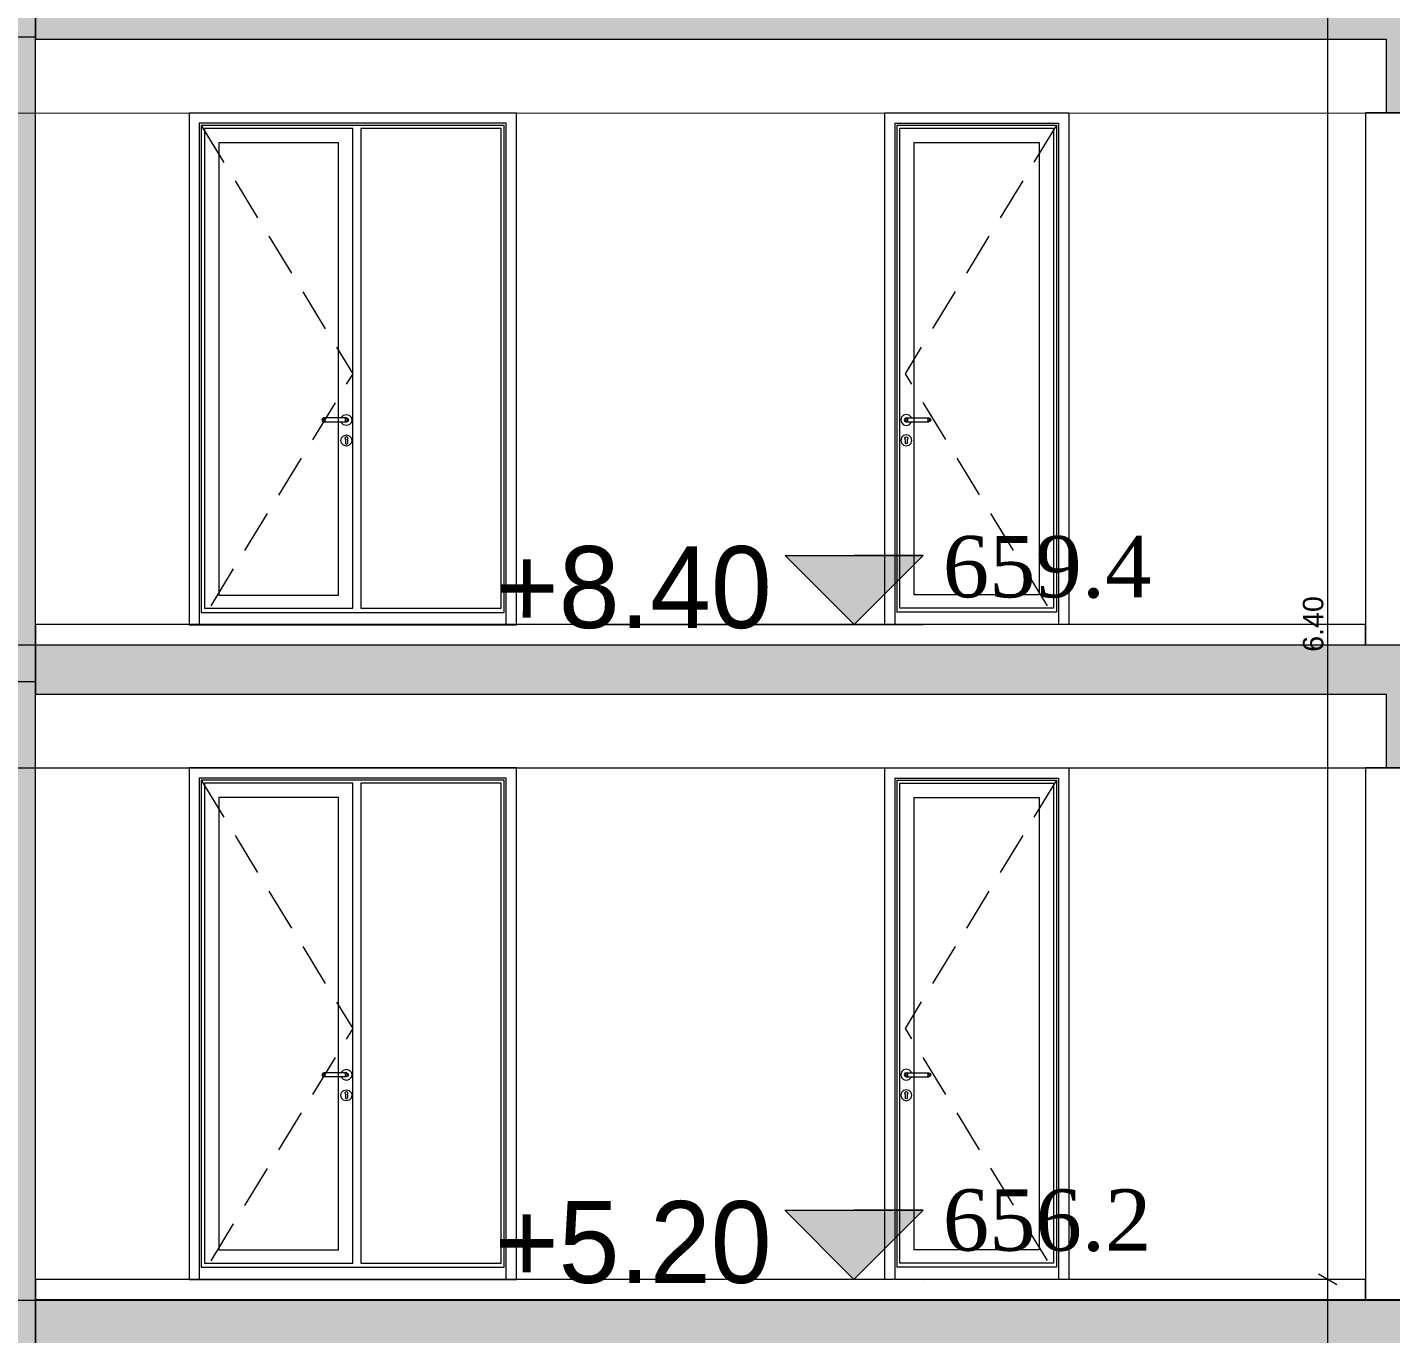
# Model space of a CAD drawing. Header units: millimetres. Extents: x 475206255 to 476720147, y 4620882299 to 4621447368.
# Drawn here: x 475512072 to 475518735, y 4621049429 to 4621055813 of the extents above; entities that cross this region are included whole.
import ezdxf

# ---------------------------------------------------------------- set-up
doc = ezdxf.new("R2010")
doc.units = ezdxf.units.MM
doc.header["$MEASUREMENT"] = 0
doc.linetypes.add('Hidden Line', pattern=[317.5, 211.666667, -105.833333])
for name, color, linetype, lineweight in [('0_Pen_No__1_Pen_No__250', 7, 'Continuous', 0), ('0_Pen_No__250_Pen_No__142', 142, 'Continuous', 0), ('2D Drafting - General_Pen_No__250_Pen_No__7', 7, 'Continuous', 0), ('2D Drafting - General_Pen_No__7_Pen_No__253', 252, 'Continuous', 0), ('Dimensioning - General_Pen_No__142', 142, 'Continuous', 0), ('gegmebi_Pen_No__7_Pen_No__250', 7, 'Continuous', 0), ('New_2D Drafting - General_Pen_No__250_Pen_No__7', 7, 'Continuous', 0), ('New_gegmebi_Pen_No__7_Pen_No__4', 7, 'Continuous', 0), ('New_New_piketebi_Pen_No__7_Pen_No__1', 1, 'Continuous', 0), ('New_Structural - Bearing_Pen_No__253', 252, 'Continuous', 0), ('zoma_Pen_No__142', 142, 'Continuous', 0), ('zoma_Pen_No__1_Pen_No__142', 142, 'Continuous', 0)]:
    doc.layers.add(name, color=color, linetype=linetype, lineweight=lineweight)
doc.layers.add('Dimensioning - General', color=7, linetype='Continuous')
doc.layers.add('zoma', color=7, linetype='Continuous')
doc.layers.add('New_gegmebi_Pen_No__7_Pen_No__252', color=7, linetype='Continuous', lineweight=0, true_color=0x666666)
doc.styles.add('GENERATED_STYLE_2', font='arial.ttf')
doc.styles.add('GENERATED_STYLE_4', font='ACADMTAV.TTF')
doc.styles.add('GENERATED_STYLE_9', font='times.ttf')
doc.dimstyles.new('GENERATED_STYLE__1', dxfattribs={"dimtxt": 100, "dimasz": 68.640772, "dimexe": 0.18, "dimexo": 0.0625, "dimgap": 0, "dimtad": 1, "dimlfac": 0.001, "dimzin": 0, "dimdsep": 46, "dimtxsty": 'GENERATED_STYLE_2', "dimblk": 'ARROWHEAD_2', "dimblk1": 'ARROWHEAD_2', "dimblk2": 'ARROWHEAD_2', "dimcen": 0.09, "dimse1": 1, "dimse2": 1, "dimclrd": 142, "dimclre": 142, "dimclrt": 142, "dimadec": 0, "dimazin": 0, "dimtfac": 1, "dimtdec": 4, "dimtmove": 0, "dimatfit": 3, "dimfxl": 1, "dimtolj": 1, "dimtzin": 0, "dimarcsym": 0})
doc.dimstyles.new('GENERATED_STYLE__3', dxfattribs={"dimtxt": 200, "dimasz": 64.421331, "dimexe": 0.18, "dimexo": 3, "dimgap": 0, "dimtad": 1, "dimtih": 1, "dimtoh": 1, "dimlfac": 0.001, "dimzin": 0, "dimdsep": 46, "dimtxsty": 'GENERATED_STYLE_2', "dimblk": 'ARROWHEAD_2', "dimblk1": 'ARROWHEAD_2', "dimblk2": 'ARROWHEAD_2', "dimcen": 0.09, "dimclrd": 142, "dimclre": 142, "dimclrt": 142, "dimadec": 0, "dimazin": 0, "dimtfac": 1, "dimtdec": 4, "dimtmove": 0, "dimatfit": 3, "dimfxl": 1, "dimtolj": 1, "dimtzin": 0, "dimarcsym": 0})

# ---------------------------------------------------------------- blocks, each defined once
blk = doc.blocks.new('*D24', base_point=(475826095.8, 4621095193.2))
at = {"layer": 'Dimensioning - General_Pen_No__142', "color": 142, "linetype": 'Continuous', "lineweight": 0, "transparency": 16777216}
for p, q in [((475518381.5, 4621049721.3), (475518471.8, 4621049669.2)), ((475518426.7, 4621046494.2), (475518426.7, 4621049695.2)), ((475518381.5, 4621046520.3), (475518471.8, 4621046468.2)), ((475518426.7, 4621046450.1), (475518426.7, 4621046494.2))]:
    blk.add_line(p, q, dxfattribs=at)
at = {"layer": 'Dimensioning - General_Pen_No__142', "color": 142, "lineweight": 0, "transparency": 16777216, "insert": (475518406.7, 4621047961.3), "char_height": 100, "attachment_point": 7, "rotation": 90, "style": 'GENERATED_STYLE_2'}
blk.add_mtext('\\A1;{\\pql;\\fArial|b0|i0|c204|p0;\\W1.000000;3.20}', dxfattribs=at)
blk = doc.blocks.new('ARROWHEAD_2')
at = {"color": 0, "linetype": 'Continuous', "lineweight": 0}
for p, q in [((0, 0), (-1, 0)), ((-0.378, -0.655), (0.378, 0.655))]:
    blk.add_line(p, q, dxfattribs=at)
blk = doc.blocks.new('*D25', base_point=(475826095.8, 4621095193.2))
at = {"layer": 'Dimensioning - General_Pen_No__142', "color": 142, "linetype": 'Continuous', "lineweight": 0, "transparency": 16777216}
for p, q in [((475518381.5, 4621056120.6), (475518471.8, 4621056068.4)), ((475518426.7, 4621049695.2), (475518426.7, 4621056094.5)), ((475518381.5, 4621049721.3), (475518471.8, 4621049669.2))]:
    blk.add_line(p, q, dxfattribs=at)
at = {"layer": 'Dimensioning - General_Pen_No__142', "color": 142, "lineweight": 0, "transparency": 16777216, "insert": (475518406.7, 4621052761.4), "char_height": 100, "attachment_point": 7, "rotation": 90, "style": 'GENERATED_STYLE_2'}
blk.add_mtext('\\A1;{\\pql;\\fArial|b0|i0|c204|p0;\\W1.000000;6.40}', dxfattribs=at)
blk = doc.blocks.new('*D1599', base_point=(475826095.8, 4621095193.2))
at = {"layer": 'zoma_Pen_No__142', "color": 142, "linetype": 'Continuous', "lineweight": 0, "transparency": 16777216}
for p, q in [((475511736.3, 4621038370.2), (475511687.3, 4621038285.5)), ((475511711.8, 4621038264.3), (475511711.8, 4621038391.4)), ((475512136.3, 4621038370.2), (475512087.3, 4621038285.5)), ((475512111.8, 4621038264.3), (475512111.8, 4621038391.4)), ((475511711.8, 4621038327.9), (475512111.8, 4621038327.9))]:
    blk.add_line(p, q, dxfattribs=at)
blk = doc.blocks.new('*D1600', base_point=(475826095.8, 4621095193.2))
at = {"layer": 'zoma_Pen_No__142', "color": 142, "linetype": 'Continuous', "lineweight": 0, "transparency": 16777216}
for p, q in [((475512136.3, 4621038370.2), (475512087.3, 4621038285.5)), ((475512111.8, 4621038264.3), (475512111.8, 4621038391.4)), ((475518636.3, 4621038370.2), (475518587.3, 4621038285.5)), ((475518611.8, 4621038264.3), (475518611.8, 4621038391.4)), ((475512111.8, 4621038327.9), (475518611.8, 4621038327.9))]:
    blk.add_line(p, q, dxfattribs=at)
at = {"layer": 'zoma_Pen_No__142', "color": 142, "lineweight": 0, "transparency": 16777216, "char_height": 200, "attachment_point": 7, "style": 'GENERATED_STYLE_2'}
for s, insert in [('\\A1;{\\pql;\\fArial|b0|i0|c204|p0;\\W1.000000;6.50}', (475515094.9, 4621038367.9)), ('\\A1;{\\pql;\\fArial|b0|i0|c204|p0;\\W1.000000;0.40}', (475518053.5, 4621038367.9))]:
    blk.add_mtext(s, dxfattribs=dict(at, insert=insert))
blk = doc.blocks.new('*D1601', base_point=(475826095.8, 4621095193.2))
at = {"layer": 'zoma_Pen_No__142', "color": 142, "linetype": 'Continuous', "lineweight": 0, "transparency": 16777216}
for p, q in [((475518636.3, 4621038370.2), (475518587.3, 4621038285.5)), ((475518611.8, 4621038264.3), (475518611.8, 4621038391.4)), ((475518987.3, 4621038285.5), (475519036.3, 4621038370.2)), ((475519011.8, 4621038264.3), (475519011.8, 4621038391.4)), ((475518611.8, 4621038327.9), (475519011.8, 4621038327.9)), ((475519011.8, 4621038327.9), (475519053.2, 4621038327.9))]:
    blk.add_line(p, q, dxfattribs=at)

msp = doc.modelspace()

# ---------------------------------------------------------------- hatches: boundary and pattern name
at = {"layer": '0_Pen_No__250_Pen_No__142', "linetype": 'Continuous', "lineweight": 0}
for points in [[(475516112.507, 4621052894.54), (475515774.978, 4621053232.234), (475516450.2, 4621053232.069)], [(475516111.725, 4621049694.54), (475515774.197, 4621050032.234), (475516449.419, 4621050032.069)]]:
    msp.add_hatch(color=142, dxfattribs=at).paths.add_polyline_path(points)
at = {"layer": '2D Drafting - General_Pen_No__250_Pen_No__7', "linetype": 'Continuous', "lineweight": 0}
for points in [[(475518962.212, 4621056033.564), (475518962.212, 4621055994.373), (475512112.213, 4621055994.373), (475512112.213, 4621055754.188), (475518712.213, 4621055754.188), (475518712.213, 4621055394.724), (475519011.963, 4621055394.724), (475519011.903, 4621055813.493), (475519012.377, 4621055813.493), (475520811.949, 4621055813.493), (475520811.949, 4621056033.563)], [(475518962.212, 4621052833.564), (475518962.212, 4621052794.373), (475512112.213, 4621052794.373), (475512112.213, 4621052554.543), (475518712.213, 4621052554.543), (475518712.213, 4621052194.196), (475519011.963, 4621052194.196), (475519011.903, 4621052613.493), (475519012.377, 4621052613.493), (475520811.949, 4621052613.493), (475520811.949, 4621052833.563)], [(475518962.212, 4621049633.564), (475518962.212, 4621049594.373), (475512112.213, 4621049594.373), (475512112.213, 4621049354.543), (475518712.213, 4621049354.543), (475518712.213, 4621048994.727), (475519011.963, 4621048994.727), (475519011.903, 4621049413.493), (475519012.377, 4621049413.493), (475520811.949, 4621049413.493), (475520811.949, 4621049633.563)]]:
    msp.add_hatch(color=7, dxfattribs=at).paths.add_polyline_path(points)
at = {"layer": 'New_2D Drafting - General_Pen_No__250_Pen_No__7', "linetype": 'Continuous', "lineweight": 0}
msp.add_hatch(color=7, dxfattribs=at).paths.add_polyline_path([(475511912.213, 4621043844.07), (475512112.213, 4621043844.07), (475512112.213, 4621058964.188), (475511912.213, 4621058964.188)])

# ---------------------------------------------------------------- linework, layer by layer
at = {"layer": '0_Pen_No__1_Pen_No__250', "color": 7, "linetype": 'Continuous', "lineweight": 0, "flags": 128}
for points in [[(475516112.507, 4621052894.54), (475515774.978, 4621053232.234), (475516112.589, 4621053232.151)], [(475516112.507, 4621052894.54), (475516450.2, 4621053232.069), (475516112.589, 4621053232.151)], [(475514850.118, 4621052894.848), (475516450.118, 4621052894.458)], [(475516111.725, 4621049694.54), (475515774.197, 4621050032.234), (475516111.808, 4621050032.151)], [(475516111.725, 4621049694.54), (475516449.419, 4621050032.069), (475516111.808, 4621050032.151)], [(475514849.337, 4621049694.848), (475516449.336, 4621049694.458)]]:
    msp.add_lwpolyline(points, dxfattribs=at)
at = {"layer": '0_Pen_No__250_Pen_No__142', "color": 142, "linetype": 'Continuous', "lineweight": 0, "flags": 128}
for points in [[(475516112.507, 4621052894.54), (475515774.978, 4621053232.234), (475516450.2, 4621053232.069)], [(475516111.725, 4621049694.54), (475515774.197, 4621050032.234), (475516449.419, 4621050032.069)]]:
    msp.add_lwpolyline(points, close=True, dxfattribs=at)
at = {"layer": '2D Drafting - General_Pen_No__250_Pen_No__7', "color": 7, "linetype": 'Continuous', "lineweight": 0, "flags": 128}
for points in [[(475518962.212, 4621056033.564), (475518962.212, 4621055994.373), (475512112.213, 4621055994.373), (475512112.213, 4621055754.188), (475518712.213, 4621055754.188), (475518712.213, 4621055394.724), (475519011.963, 4621055394.724), (475519011.903, 4621055813.493), (475519012.377, 4621055813.493), (475520811.949, 4621055813.493), (475520811.949, 4621056033.563)], [(475518962.212, 4621052833.564), (475518962.212, 4621052794.373), (475512112.213, 4621052794.373), (475512112.213, 4621052554.543), (475518712.213, 4621052554.543), (475518712.213, 4621052194.196), (475519011.963, 4621052194.196), (475519011.903, 4621052613.493), (475519012.377, 4621052613.493), (475520811.949, 4621052613.493), (475520811.949, 4621052833.563)], [(475518962.212, 4621049633.564), (475518962.212, 4621049594.373), (475512112.213, 4621049594.373), (475512112.213, 4621049354.543), (475518712.213, 4621049354.543), (475518712.213, 4621048994.727), (475519011.963, 4621048994.727), (475519011.903, 4621049413.493), (475519012.377, 4621049413.493), (475520811.949, 4621049413.493), (475520811.949, 4621049633.563)]]:
    msp.add_lwpolyline(points, close=True, dxfattribs=at)
at = {"layer": '2D Drafting - General_Pen_No__7_Pen_No__253', "color": 252, "linetype": 'Continuous', "lineweight": 0, "flags": 128}
for points in [[(475512862.336, 4621052893.815), (475514462.336, 4621052893.815), (475514462.336, 4621055393.815), (475512862.336, 4621055393.815)], [(475512862.336, 4621055393.815), (475512862.336, 4621052893.815)], [(475516261.64, 4621055394.507), (475516261.64, 4621052894.507)], [(475516261.644, 4621055394.507), (475517161.644, 4621055394.507)], [(475517161.644, 4621055394.507), (475517161.644, 4621052894.507)], [(475516311.64, 4621055344.506), (475517111.644, 4621055344.506), (475517111.644, 4621052894.507), (475516311.64, 4621052894.508)], [(475516311.64, 4621055344.506), (475516311.64, 4621052894.507)], [(475516321.64, 4621055334.506), (475516321.64, 4621052954.508)], [(475516321.64, 4621055334.506), (475517101.644, 4621055334.506), (475517101.644, 4621052954.508), (475516321.64, 4621052954.508)], [(475516261.64, 4621052894.508), (475516261.608, 4621052894.508)], [(475516261.64, 4621052894.507), (475516261.608, 4621052894.507)], [(475517161.644, 4621052894.507), (475516261.64, 4621052894.507)], [(475512862.336, 4621049693.992), (475514462.336, 4621049693.992), (475514462.336, 4621052193.993), (475512862.336, 4621052193.992)], [(475512862.336, 4621052193.992), (475512862.336, 4621049693.992)], [(475516261.64, 4621052194.507), (475516261.64, 4621049694.507)], [(475516261.644, 4621052194.507), (475517161.644, 4621052194.507)], [(475517161.644, 4621052194.507), (475517161.644, 4621049694.507)], [(475516311.64, 4621052144.506), (475517111.644, 4621052144.506), (475517111.644, 4621049694.507), (475516311.64, 4621049694.508)], [(475516311.64, 4621052144.506), (475516311.64, 4621049694.507)], [(475516321.64, 4621052134.506), (475516321.64, 4621049754.508)], [(475516321.64, 4621052134.506), (475517101.644, 4621052134.506), (475517101.644, 4621049754.508), (475516321.64, 4621049754.508)], [(475516261.64, 4621049694.508), (475516261.608, 4621049694.508)], [(475516261.64, 4621049694.507), (475516261.608, 4621049694.507)], [(475517161.644, 4621049694.507), (475516261.64, 4621049694.507)]]:
    msp.add_lwpolyline(points, dxfattribs=at)
for points in [[(475514412.336, 4621055343.814), (475512912.336, 4621055343.814), (475512912.336, 4621052893.816), (475514412.336, 4621052893.817)], [(475514402.336, 4621055333.814), (475512922.336, 4621055333.814), (475512922.336, 4621052953.817), (475514402.336, 4621052953.817)], [(475513662.34, 4621055318.814), (475512937.336, 4621055318.814), (475512937.336, 4621052973.817), (475513662.336, 4621052973.817)], [(475514387.336, 4621055318.814), (475513702.336, 4621055318.814), (475513702.336, 4621052973.817), (475514387.336, 4621052973.817)], [(475516336.64, 4621055319.506), (475517086.644, 4621055319.506), (475517086.644, 4621052974.508), (475516336.644, 4621052974.508)], [(475513592.336, 4621055248.814), (475513007.336, 4621055248.814), (475513007.336, 4621053038.817), (475513592.336, 4621053038.817)], [(475516406.644, 4621055249.506), (475517016.644, 4621055249.506), (475517016.644, 4621053039.508), (475516406.644, 4621053039.508)], [(475514412.336, 4621052143.991), (475512912.336, 4621052143.991), (475512912.336, 4621049693.993), (475514412.336, 4621049693.994)], [(475514402.336, 4621052133.991), (475512922.336, 4621052133.991), (475512922.336, 4621049753.994), (475514402.336, 4621049753.994)], [(475513662.34, 4621052118.991), (475512937.336, 4621052118.991), (475512937.336, 4621049773.994), (475513662.336, 4621049773.994)], [(475514387.336, 4621052118.991), (475513702.336, 4621052118.991), (475513702.336, 4621049773.994), (475514387.336, 4621049773.994)], [(475516336.64, 4621052119.506), (475517086.644, 4621052119.506), (475517086.644, 4621049774.508), (475516336.644, 4621049774.508)], [(475513592.336, 4621052048.991), (475513007.336, 4621052048.991), (475513007.336, 4621049838.994), (475513592.336, 4621049838.994)], [(475516406.644, 4621052049.506), (475517016.644, 4621052049.506), (475517016.644, 4621049839.508), (475516406.644, 4621049839.508)]]:
    msp.add_lwpolyline(points, close=True, dxfattribs=at)
at = {"layer": '2D Drafting - General_Pen_No__7_Pen_No__253', "color": 252, "linetype": 'Hidden Line', "lineweight": 0, "flags": 128}
for points in [[(475512922.336, 4621055333.814), (475513662.336, 4621054119.692), (475512913.112, 4621052895.1)], [(475517101.644, 4621055334.506), (475516361.644, 4621054120.383), (475517110.867, 4621052895.791)], [(475512922.336, 4621052133.991), (475513662.336, 4621050919.869), (475512913.112, 4621049695.277)], [(475517101.644, 4621052134.506), (475516361.644, 4621050920.383), (475517110.867, 4621049695.791)]]:
    msp.add_lwpolyline(points, dxfattribs=at)
at = {"layer": 'gegmebi_Pen_No__7_Pen_No__250', "color": 7, "linetype": 'Continuous', "lineweight": 0, "flags": 128}
for points in [[(475512112.213, 4621052794.55), (475518612.213, 4621052794.55), (475518612.213, 4621052894.24), (475512112.213, 4621052894.24)], [(475512112.213, 4621049593.727), (475518612.213, 4621049593.727), (475518612.213, 4621049694.24), (475512112.213, 4621049694.24)]]:
    msp.add_lwpolyline(points, close=True, dxfattribs=at)
at = {"layer": 'New_2D Drafting - General_Pen_No__250_Pen_No__7', "color": 7, "linetype": 'Continuous', "lineweight": 0, "flags": 128}
msp.add_lwpolyline([(475511912.213, 4621043844.07), (475512112.213, 4621043844.07), (475512112.213, 4621058964.188), (475511912.213, 4621058964.188)], close=True, dxfattribs=at)
at = {"layer": 'New_gegmebi_Pen_No__7_Pen_No__252', "color": 251, "linetype": 'Continuous', "lineweight": 0, "true_color": 0x666666}
for p, q in [((475510612.714, 4621055393.466), (475518712.213, 4621055394.724)), ((475510612.714, 4621052193.466), (475515312.02, 4621052194.196)), ((475512112.213, 4621052194.196), (475518712.213, 4621052194.196))]:
    msp.add_line(p, q, dxfattribs=at)
at = {"layer": 'New_gegmebi_Pen_No__7_Pen_No__4', "color": 7, "linetype": 'Continuous', "lineweight": 0}
for points in [[(475511712.213, 4621052794.55), (475512112.213, 4621052794.55), (475512112.213, 4621055764.188), (475511712.213, 4621055764.188)], [(475518612.213, 4621052794.55), (475519012.213, 4621052794.55), (475519012.213, 4621055394.724), (475518612.213, 4621055394.724)], [(475511712.213, 4621049593.727), (475512112.213, 4621049593.727), (475512112.213, 4621052614.543), (475511712.213, 4621052614.543)], [(475518612.213, 4621049593.727), (475519012.213, 4621049593.727), (475519012.213, 4621052194.196), (475518612.213, 4621052194.196)]]:
    msp.add_lwpolyline(points, close=True, dxfattribs=at)
at = {"layer": 'New_Structural - Bearing_Pen_No__253', "color": 252, "linetype": 'Continuous', "lineweight": 0}
for p, q in [((475513514.374, 4621053900.886), (475513511.445, 4621053893.815)), ((475513511.445, 4621053893.815), (475513514.374, 4621053886.744)), ((475513515.926, 4621053900.886), (475513513.167, 4621053893.815)), ((475513513.167, 4621053893.815), (475513515.926, 4621053886.744)), ((475513521.445, 4621053903.815), (475513514.374, 4621053900.886)), ((475513514.374, 4621053886.744), (475513521.445, 4621053883.815)), ((475513520.741, 4621053900.886), (475513518.629, 4621053893.815)), ((475513518.629, 4621053893.815), (475513520.741, 4621053886.744)), ((475513522.587, 4621053903.815), (475513521.445, 4621053903.815)), ((475513522.587, 4621053883.815), (475513521.445, 4621053883.815)), ((475513525.839, 4621053903.815), (475513522.587, 4621053903.815)), ((475513525.839, 4621053883.815), (475513522.587, 4621053883.815)), ((475513530.705, 4621053903.815), (475513525.839, 4621053903.815)), ((475513530.705, 4621053883.815), (475513525.839, 4621053883.815)), ((475513527.946, 4621053900.886), (475513526.803, 4621053893.815)), ((475513526.803, 4621053893.815), (475513527.946, 4621053886.744)), ((475513536.445, 4621053903.815), (475513530.705, 4621053903.815)), ((475513536.445, 4621053883.815), (475513530.705, 4621053883.815)), ((475513616.445, 4621053903.815), (475513536.445, 4621053903.815)), ((475513616.445, 4621053883.815), (475513536.445, 4621053883.815)), ((475513607.125, 4621053903.815), (475513608.063, 4621053907.315)), ((475513608.063, 4621053880.315), (475513607.125, 4621053883.815)), ((475513608.063, 4621053907.315), (475513617.945, 4621053917.198)), ((475513622.186, 4621053903.815), (475513616.445, 4621053903.815)), ((475513622.186, 4621053883.815), (475513616.445, 4621053883.815)), ((475513617.945, 4621053917.198), (475513631.445, 4621053920.815)), ((475513627.052, 4621053903.815), (475513622.186, 4621053903.815)), ((475513627.052, 4621053883.815), (475513622.186, 4621053883.815)), ((475513624.945, 4621053900.886), (475513626.087, 4621053893.815)), ((475513626.087, 4621053893.815), (475513624.945, 4621053886.744)), ((475513630.304, 4621053903.815), (475513627.052, 4621053903.815)), ((475513630.304, 4621053883.815), (475513627.052, 4621053883.815)), ((475513631.445, 4621053903.815), (475513630.304, 4621053903.815)), ((475513631.445, 4621053883.815), (475513630.304, 4621053883.815)), ((475513631.445, 4621053920.815), (475513644.945, 4621053917.198)), ((475513631.445, 4621053903.815), (475513638.516, 4621053900.886)), ((475513638.516, 4621053886.744), (475513631.445, 4621053883.815)), ((475513632.15, 4621053900.886), (475513634.262, 4621053893.815)), ((475513634.262, 4621053893.815), (475513632.15, 4621053886.744)), ((475513636.964, 4621053900.886), (475513639.723, 4621053893.815)), ((475513639.723, 4621053893.815), (475513636.964, 4621053886.744)), ((475513638.516, 4621053900.886), (475513641.445, 4621053893.815)), ((475513641.445, 4621053893.815), (475513638.516, 4621053886.744)), ((475513644.945, 4621053917.198), (475513654.828, 4621053907.315)), ((475513654.828, 4621053907.315), (475513658.445, 4621053893.815)), ((475513658.445, 4621053893.815), (475513654.828, 4621053880.315)), ((475516344.152, 4621053908.007), (475516340.535, 4621053894.507)), ((475516340.535, 4621053894.507), (475516344.152, 4621053881.007)), ((475516354.035, 4621053917.889), (475516344.152, 4621053908.007)), ((475516367.535, 4621053921.507), (475516354.035, 4621053917.889)), ((475516360.464, 4621053901.578), (475516357.535, 4621053894.507)), ((475516357.535, 4621053894.507), (475516360.464, 4621053887.436)), ((475516362.016, 4621053901.578), (475516359.257, 4621053894.507)), ((475516359.257, 4621053894.507), (475516362.016, 4621053887.436)), ((475516367.535, 4621053904.507), (475516360.464, 4621053901.578)), ((475516360.464, 4621053887.436), (475516367.535, 4621053884.507)), ((475516366.83, 4621053901.578), (475516364.718, 4621053894.507)), ((475516364.718, 4621053894.507), (475516366.83, 4621053887.436)), ((475516381.035, 4621053917.889), (475516367.535, 4621053921.507)), ((475516367.535, 4621053904.507), (475516368.676, 4621053904.507)), ((475516367.535, 4621053884.507), (475516368.676, 4621053884.507)), ((475516368.676, 4621053904.507), (475516371.928, 4621053904.507)), ((475516368.676, 4621053884.507), (475516371.928, 4621053884.507)), ((475516371.928, 4621053904.507), (475516376.794, 4621053904.507)), ((475516371.928, 4621053884.507), (475516376.794, 4621053884.507)), ((475516374.035, 4621053901.578), (475516372.893, 4621053894.507)), ((475516372.893, 4621053894.507), (475516374.035, 4621053887.436)), ((475516376.794, 4621053904.507), (475516382.535, 4621053904.507)), ((475516376.794, 4621053884.507), (475516382.535, 4621053884.507)), ((475516390.917, 4621053908.007), (475516381.035, 4621053917.889)), ((475516382.535, 4621053904.507), (475516462.535, 4621053904.507)), ((475516382.535, 4621053884.507), (475516462.535, 4621053884.507)), ((475516391.855, 4621053904.507), (475516390.917, 4621053908.007)), ((475516390.917, 4621053881.007), (475516391.855, 4621053884.507)), ((475516462.535, 4621053904.507), (475516468.275, 4621053904.507)), ((475516462.535, 4621053884.507), (475516468.275, 4621053884.507)), ((475516468.275, 4621053904.507), (475516473.141, 4621053904.507)), ((475516468.275, 4621053884.507), (475516473.141, 4621053884.507)), ((475516471.034, 4621053901.578), (475516472.177, 4621053894.507)), ((475516472.177, 4621053894.507), (475516471.034, 4621053887.436)), ((475516473.141, 4621053904.507), (475516476.393, 4621053904.507)), ((475516473.141, 4621053884.507), (475516476.393, 4621053884.507)), ((475516476.393, 4621053904.507), (475516477.535, 4621053904.507)), ((475516476.393, 4621053884.507), (475516477.535, 4621053884.507)), ((475516477.535, 4621053904.507), (475516484.606, 4621053901.578)), ((475516484.606, 4621053887.436), (475516477.535, 4621053884.507)), ((475516478.239, 4621053901.578), (475516480.351, 4621053894.507)), ((475516480.351, 4621053894.507), (475516478.239, 4621053887.436)), ((475516483.054, 4621053901.578), (475516485.813, 4621053894.507)), ((475516485.813, 4621053894.507), (475516483.054, 4621053887.436)), ((475516484.606, 4621053901.578), (475516487.535, 4621053894.507)), ((475516487.535, 4621053894.507), (475516484.606, 4621053887.436)), ((475513617.945, 4621053870.433), (475513608.063, 4621053880.315)), ((475513608.063, 4621053807.315), (475513617.945, 4621053817.198)), ((475513631.445, 4621053866.815), (475513617.945, 4621053870.433)), ((475513617.945, 4621053817.198), (475513631.445, 4621053820.815)), ((475513644.945, 4621053870.433), (475513631.445, 4621053866.815)), ((475513631.445, 4621053820.815), (475513644.945, 4621053817.198)), ((475513654.828, 4621053880.315), (475513644.945, 4621053870.433)), ((475513644.945, 4621053817.198), (475513654.828, 4621053807.315)), ((475516344.152, 4621053881.007), (475516354.035, 4621053871.124)), ((475516354.035, 4621053817.889), (475516344.152, 4621053808.007)), ((475516354.035, 4621053871.124), (475516367.535, 4621053867.507)), ((475516367.535, 4621053821.507), (475516354.035, 4621053817.889)), ((475516367.535, 4621053867.507), (475516381.035, 4621053871.124)), ((475516381.035, 4621053817.889), (475516367.535, 4621053821.507)), ((475516381.035, 4621053871.124), (475516390.917, 4621053881.007)), ((475516390.917, 4621053808.007), (475516381.035, 4621053817.889)), ((475513604.445, 4621053793.815), (475513608.063, 4621053807.315)), ((475513608.063, 4621053780.315), (475513604.445, 4621053793.815)), ((475513617.945, 4621053770.433), (475513608.063, 4621053780.315)), ((475513631.445, 4621053766.815), (475513617.945, 4621053770.433)), ((475513624.725, 4621053805.455), (475513623.978, 4621053803.508)), ((475513623.978, 4621053803.508), (475513626.445, 4621053798.215)), ((475513624.725, 4621053805.455), (475513626.07, 4621053808.959)), ((475513631.445, 4621053811.241), (475513626.07, 4621053808.959)), ((475513626.445, 4621053798.215), (475513626.445, 4621053796.702)), ((475513626.445, 4621053796.702), (475513626.445, 4621053793.815)), ((475513626.445, 4621053793.815), (475513626.445, 4621053790.929)), ((475513626.445, 4621053790.929), (475513626.445, 4621053785.155)), ((475513626.445, 4621053785.155), (475513626.445, 4621053781.315)), ((475513626.445, 4621053781.315), (475513627.91, 4621053777.78)), ((475513627.91, 4621053777.78), (475513631.445, 4621053776.315)), ((475513636.821, 4621053808.959), (475513631.445, 4621053811.241)), ((475513631.445, 4621053776.315), (475513634.981, 4621053777.78)), ((475513644.945, 4621053770.433), (475513631.445, 4621053766.815)), ((475513634.981, 4621053777.78), (475513636.445, 4621053781.315)), ((475513636.445, 4621053798.215), (475513638.913, 4621053803.508)), ((475513636.445, 4621053796.702), (475513636.445, 4621053798.215)), ((475513636.445, 4621053796.702), (475513636.445, 4621053793.815)), ((475513636.445, 4621053793.815), (475513636.445, 4621053790.929)), ((475513636.445, 4621053790.929), (475513636.445, 4621053785.155)), ((475513636.445, 4621053785.155), (475513636.445, 4621053781.315)), ((475513638.166, 4621053805.455), (475513636.821, 4621053808.959)), ((475513638.166, 4621053805.455), (475513638.913, 4621053803.508)), ((475513654.828, 4621053780.315), (475513644.945, 4621053770.433)), ((475513654.828, 4621053807.315), (475513658.445, 4621053793.815)), ((475513658.445, 4621053793.815), (475513654.828, 4621053780.315)), ((475516344.152, 4621053808.007), (475516340.535, 4621053794.507)), ((475516340.535, 4621053794.507), (475516344.152, 4621053781.007)), ((475516344.152, 4621053781.007), (475516354.035, 4621053771.124)), ((475516354.035, 4621053771.124), (475516367.535, 4621053767.507)), ((475516360.814, 4621053806.146), (475516360.067, 4621053804.199)), ((475516362.535, 4621053798.907), (475516360.067, 4621053804.199)), ((475516360.814, 4621053806.146), (475516362.159, 4621053809.65)), ((475516362.159, 4621053809.65), (475516367.535, 4621053811.932)), ((475516362.535, 4621053797.393), (475516362.535, 4621053798.907)), ((475516362.535, 4621053797.393), (475516362.535, 4621053794.507)), ((475516362.535, 4621053794.507), (475516362.535, 4621053791.62)), ((475516362.535, 4621053791.62), (475516362.535, 4621053785.846)), ((475516362.535, 4621053785.846), (475516362.535, 4621053782.007)), ((475516363.999, 4621053778.471), (475516362.535, 4621053782.007)), ((475516367.535, 4621053777.007), (475516363.999, 4621053778.471)), ((475516367.535, 4621053811.932), (475516372.91, 4621053809.65)), ((475516371.07, 4621053778.471), (475516367.535, 4621053777.007)), ((475516367.535, 4621053767.507), (475516381.035, 4621053771.124)), ((475516372.535, 4621053782.007), (475516371.07, 4621053778.471)), ((475516375.002, 4621053804.199), (475516372.535, 4621053798.907)), ((475516372.535, 4621053798.907), (475516372.535, 4621053797.393)), ((475516372.535, 4621053797.393), (475516372.535, 4621053794.507)), ((475516372.535, 4621053794.507), (475516372.535, 4621053791.62)), ((475516372.535, 4621053791.62), (475516372.535, 4621053785.846)), ((475516372.535, 4621053785.846), (475516372.535, 4621053782.007)), ((475516374.255, 4621053806.146), (475516372.91, 4621053809.65)), ((475516374.255, 4621053806.146), (475516375.002, 4621053804.199)), ((475516381.035, 4621053771.124), (475516390.917, 4621053781.007)), ((475516394.535, 4621053794.507), (475516390.917, 4621053808.007)), ((475516390.917, 4621053781.007), (475516394.535, 4621053794.507)), ((475513514.374, 4621050701.064), (475513511.445, 4621050693.992)), ((475513511.445, 4621050693.992), (475513514.374, 4621050686.921)), ((475513515.926, 4621050701.064), (475513513.167, 4621050693.992)), ((475513513.167, 4621050693.992), (475513515.926, 4621050686.921)), ((475513521.445, 4621050703.992), (475513514.374, 4621050701.064)), ((475513514.374, 4621050686.921), (475513521.445, 4621050683.992)), ((475513520.741, 4621050701.064), (475513518.629, 4621050693.992)), ((475513518.629, 4621050693.992), (475513520.741, 4621050686.921)), ((475513522.587, 4621050703.992), (475513521.445, 4621050703.992)), ((475513525.839, 4621050703.992), (475513522.587, 4621050703.992)), ((475513530.705, 4621050703.992), (475513525.839, 4621050703.992)), ((475513527.946, 4621050701.064), (475513526.803, 4621050693.992)), ((475513526.803, 4621050693.992), (475513527.946, 4621050686.921)), ((475513536.445, 4621050703.992), (475513530.705, 4621050703.992)), ((475513616.445, 4621050703.992), (475513536.445, 4621050703.992)), ((475513607.125, 4621050703.992), (475513608.063, 4621050707.492)), ((475513608.063, 4621050707.492), (475513617.945, 4621050717.375)), ((475513622.186, 4621050703.992), (475513616.445, 4621050703.992)), ((475513617.945, 4621050717.375), (475513631.445, 4621050720.992)), ((475513627.052, 4621050703.992), (475513622.186, 4621050703.992)), ((475513624.945, 4621050701.064), (475513626.087, 4621050693.992)), ((475513626.087, 4621050693.992), (475513624.945, 4621050686.921)), ((475513630.304, 4621050703.992), (475513627.052, 4621050703.992)), ((475513631.445, 4621050703.992), (475513630.304, 4621050703.992)), ((475513631.445, 4621050720.992), (475513644.945, 4621050717.375)), ((475513631.445, 4621050703.992), (475513638.516, 4621050701.064)), ((475513638.516, 4621050686.921), (475513631.445, 4621050683.992)), ((475513632.15, 4621050701.064), (475513634.262, 4621050693.992)), ((475513634.262, 4621050693.992), (475513632.15, 4621050686.921)), ((475513636.964, 4621050701.064), (475513639.723, 4621050693.992)), ((475513639.723, 4621050693.992), (475513636.964, 4621050686.921)), ((475513638.516, 4621050701.064), (475513641.445, 4621050693.992)), ((475513641.445, 4621050693.992), (475513638.516, 4621050686.921)), ((475513644.945, 4621050717.375), (475513654.828, 4621050707.492)), ((475513654.828, 4621050707.492), (475513658.445, 4621050693.992)), ((475513658.445, 4621050693.992), (475513654.828, 4621050680.492)), ((475516344.152, 4621050708.007), (475516340.535, 4621050694.507)), ((475516340.535, 4621050694.507), (475516344.152, 4621050681.007)), ((475516354.035, 4621050717.889), (475516344.152, 4621050708.007)), ((475516367.535, 4621050721.507), (475516354.035, 4621050717.889)), ((475516360.464, 4621050701.578), (475516357.535, 4621050694.507)), ((475516357.535, 4621050694.507), (475516360.464, 4621050687.436)), ((475516362.016, 4621050701.578), (475516359.257, 4621050694.507)), ((475516359.257, 4621050694.507), (475516362.016, 4621050687.436)), ((475516367.535, 4621050704.507), (475516360.464, 4621050701.578)), ((475516360.464, 4621050687.436), (475516367.535, 4621050684.507)), ((475516366.83, 4621050701.578), (475516364.718, 4621050694.507)), ((475516364.718, 4621050694.507), (475516366.83, 4621050687.436)), ((475516381.035, 4621050717.889), (475516367.535, 4621050721.507)), ((475516367.535, 4621050704.507), (475516368.676, 4621050704.507)), ((475516367.535, 4621050684.507), (475516368.676, 4621050684.507)), ((475516368.676, 4621050704.507), (475516371.928, 4621050704.507)), ((475516368.676, 4621050684.507), (475516371.928, 4621050684.507)), ((475516371.928, 4621050704.507), (475516376.794, 4621050704.507)), ((475516371.928, 4621050684.507), (475516376.794, 4621050684.507)), ((475516374.035, 4621050701.578), (475516372.893, 4621050694.507)), ((475516372.893, 4621050694.507), (475516374.035, 4621050687.436)), ((475516376.794, 4621050704.507), (475516382.535, 4621050704.507)), ((475516376.794, 4621050684.507), (475516382.535, 4621050684.507)), ((475516390.917, 4621050708.007), (475516381.035, 4621050717.889)), ((475516382.535, 4621050704.507), (475516462.535, 4621050704.507)), ((475516382.535, 4621050684.507), (475516462.535, 4621050684.507)), ((475516391.855, 4621050704.507), (475516390.917, 4621050708.007)), ((475516390.917, 4621050681.007), (475516391.855, 4621050684.507)), ((475516462.535, 4621050704.507), (475516468.275, 4621050704.507)), ((475516462.535, 4621050684.507), (475516468.275, 4621050684.507)), ((475516468.275, 4621050704.507), (475516473.141, 4621050704.507)), ((475516468.275, 4621050684.507), (475516473.141, 4621050684.507)), ((475516471.034, 4621050701.578), (475516472.177, 4621050694.507)), ((475516472.177, 4621050694.507), (475516471.034, 4621050687.436)), ((475516473.141, 4621050704.507), (475516476.393, 4621050704.507)), ((475516473.141, 4621050684.507), (475516476.393, 4621050684.507)), ((475516476.393, 4621050704.507), (475516477.535, 4621050704.507)), ((475516476.393, 4621050684.507), (475516477.535, 4621050684.507)), ((475516477.535, 4621050704.507), (475516484.606, 4621050701.578)), ((475516484.606, 4621050687.436), (475516477.535, 4621050684.507)), ((475516478.239, 4621050701.578), (475516480.351, 4621050694.507)), ((475516480.351, 4621050694.507), (475516478.239, 4621050687.436)), ((475516483.054, 4621050701.578), (475516485.813, 4621050694.507)), ((475516485.813, 4621050694.507), (475516483.054, 4621050687.436)), ((475516484.606, 4621050701.578), (475516487.535, 4621050694.507)), ((475516487.535, 4621050694.507), (475516484.606, 4621050687.436)), ((475513522.587, 4621050683.992), (475513521.445, 4621050683.992)), ((475513525.839, 4621050683.992), (475513522.587, 4621050683.992)), ((475513530.705, 4621050683.992), (475513525.839, 4621050683.992)), ((475513536.445, 4621050683.992), (475513530.705, 4621050683.992)), ((475513616.445, 4621050683.992), (475513536.445, 4621050683.992)), ((475513608.063, 4621050680.492), (475513607.125, 4621050683.992)), ((475513617.945, 4621050670.61), (475513608.063, 4621050680.492)), ((475513622.186, 4621050683.992), (475513616.445, 4621050683.992)), ((475513631.445, 4621050666.992), (475513617.945, 4621050670.61)), ((475513617.945, 4621050617.375), (475513631.445, 4621050620.992)), ((475513627.052, 4621050683.992), (475513622.186, 4621050683.992)), ((475513630.304, 4621050683.992), (475513627.052, 4621050683.992)), ((475513631.445, 4621050683.992), (475513630.304, 4621050683.992)), ((475513644.945, 4621050670.61), (475513631.445, 4621050666.992)), ((475513631.445, 4621050620.992), (475513644.945, 4621050617.375)), ((475513654.828, 4621050680.492), (475513644.945, 4621050670.61)), ((475516344.152, 4621050681.007), (475516354.035, 4621050671.124)), ((475516354.035, 4621050617.889), (475516344.152, 4621050608.007)), ((475516354.035, 4621050671.124), (475516367.535, 4621050667.507)), ((475516367.535, 4621050621.507), (475516354.035, 4621050617.889)), ((475516367.535, 4621050667.507), (475516381.035, 4621050671.124)), ((475516381.035, 4621050617.889), (475516367.535, 4621050621.507)), ((475516381.035, 4621050671.124), (475516390.917, 4621050681.007)), ((475516390.917, 4621050608.007), (475516381.035, 4621050617.889)), ((475513604.445, 4621050593.992), (475513608.063, 4621050607.492)), ((475513608.063, 4621050580.492), (475513604.445, 4621050593.992)), ((475513608.063, 4621050607.492), (475513617.945, 4621050617.375)), ((475513617.945, 4621050570.61), (475513608.063, 4621050580.492)), ((475513631.445, 4621050566.992), (475513617.945, 4621050570.61)), ((475513624.725, 4621050605.632), (475513623.978, 4621050603.685)), ((475513623.978, 4621050603.685), (475513626.445, 4621050598.392)), ((475513624.725, 4621050605.632), (475513626.07, 4621050609.136)), ((475513631.445, 4621050611.418), (475513626.07, 4621050609.136)), ((475513626.445, 4621050598.392), (475513626.445, 4621050596.879)), ((475513626.445, 4621050596.879), (475513626.445, 4621050593.992)), ((475513626.445, 4621050593.992), (475513626.445, 4621050591.106)), ((475513626.445, 4621050591.106), (475513626.445, 4621050585.332)), ((475513626.445, 4621050585.332), (475513626.445, 4621050581.492)), ((475513626.445, 4621050581.492), (475513627.91, 4621050577.957)), ((475513627.91, 4621050577.957), (475513631.445, 4621050576.492)), ((475513636.821, 4621050609.136), (475513631.445, 4621050611.418)), ((475513631.445, 4621050576.492), (475513634.981, 4621050577.957)), ((475513644.945, 4621050570.61), (475513631.445, 4621050566.992)), ((475513634.981, 4621050577.957), (475513636.445, 4621050581.492)), ((475513636.445, 4621050598.392), (475513638.913, 4621050603.685)), ((475513636.445, 4621050596.879), (475513636.445, 4621050598.392)), ((475513636.445, 4621050596.879), (475513636.445, 4621050593.992)), ((475513636.445, 4621050593.992), (475513636.445, 4621050591.106)), ((475513636.445, 4621050591.106), (475513636.445, 4621050585.332)), ((475513636.445, 4621050585.332), (475513636.445, 4621050581.492)), ((475513638.166, 4621050605.632), (475513636.821, 4621050609.136)), ((475513638.166, 4621050605.632), (475513638.913, 4621050603.685)), ((475513644.945, 4621050617.375), (475513654.828, 4621050607.492)), ((475513654.828, 4621050580.492), (475513644.945, 4621050570.61)), ((475513654.828, 4621050607.492), (475513658.445, 4621050593.992)), ((475513658.445, 4621050593.992), (475513654.828, 4621050580.492)), ((475516344.152, 4621050608.007), (475516340.535, 4621050594.507)), ((475516340.535, 4621050594.507), (475516344.152, 4621050581.007)), ((475516344.152, 4621050581.007), (475516354.035, 4621050571.124)), ((475516354.035, 4621050571.124), (475516367.535, 4621050567.507)), ((475516360.814, 4621050606.146), (475516360.067, 4621050604.199)), ((475516362.535, 4621050598.907), (475516360.067, 4621050604.199)), ((475516360.814, 4621050606.146), (475516362.159, 4621050609.65)), ((475516362.159, 4621050609.65), (475516367.535, 4621050611.932)), ((475516362.535, 4621050597.393), (475516362.535, 4621050598.907)), ((475516362.535, 4621050597.393), (475516362.535, 4621050594.507)), ((475516362.535, 4621050594.507), (475516362.535, 4621050591.62)), ((475516362.535, 4621050591.62), (475516362.535, 4621050585.846)), ((475516362.535, 4621050585.846), (475516362.535, 4621050582.007)), ((475516363.999, 4621050578.471), (475516362.535, 4621050582.007)), ((475516367.535, 4621050577.007), (475516363.999, 4621050578.471)), ((475516367.535, 4621050611.932), (475516372.91, 4621050609.65)), ((475516371.07, 4621050578.471), (475516367.535, 4621050577.007)), ((475516367.535, 4621050567.507), (475516381.035, 4621050571.124)), ((475516372.535, 4621050582.007), (475516371.07, 4621050578.471)), ((475516375.002, 4621050604.199), (475516372.535, 4621050598.907)), ((475516372.535, 4621050598.907), (475516372.535, 4621050597.393)), ((475516372.535, 4621050597.393), (475516372.535, 4621050594.507)), ((475516372.535, 4621050594.507), (475516372.535, 4621050591.62)), ((475516372.535, 4621050591.62), (475516372.535, 4621050585.846)), ((475516372.535, 4621050585.846), (475516372.535, 4621050582.007)), ((475516374.255, 4621050606.146), (475516372.91, 4621050609.65)), ((475516374.255, 4621050606.146), (475516375.002, 4621050604.199)), ((475516381.035, 4621050571.124), (475516390.917, 4621050581.007)), ((475516394.535, 4621050594.507), (475516390.917, 4621050608.007)), ((475516390.917, 4621050581.007), (475516394.535, 4621050594.507))]:
    msp.add_line(p, q, dxfattribs=at)

# ---------------------------------------------------------------- texts
at = {"layer": 'New_New_piketebi_Pen_No__7_Pen_No__1', "color": 1, "linetype": 'Continuous', "lineweight": 0, "char_height": 300, "attachment_point": 4, "style": 'GENERATED_STYLE_9'}
for s, insert in [('\\A1;{\\pql;\\fTimes New Roman|b0|i0|c204|p0;\\W1.000000;65\\fTimes New Roman|b0|i0|c204|p0;\\W1.000000;9\\fTimes New Roman|b0|i0|c204|p0;\\W1.000000;.\\fTimes New Roman|b0|i0|c204|p0;\\W1.000000;4}', (475516545.757, 4621053174.407)), ('\\A1;{\\pql;\\fTimes New Roman|b0|i0|c204|p0;\\W1.000000;65\\fTimes New Roman|b0|i0|c204|p0;\\W1.000000;6\\fTimes New Roman|b0|i0|c204|p0;\\W1.000000;.\\fTimes New Roman|b0|i0|c204|p0;\\W1.000000;2}', (475516545.757, 4621049981.66))]:
    msp.add_mtext(s, dxfattribs=dict(at, insert=insert))
at = {"layer": 'zoma_Pen_No__1_Pen_No__142', "color": 142, "linetype": 'Continuous', "lineweight": 0, "char_height": 400, "attachment_point": 9, "rotation": 359.9860128, "style": 'GENERATED_STYLE_4'}
for s, insert in [('\\A1;{\\pqr;\\fAcadMtavr|b0|i0|c0|p0;\\W1.000000;+\\fAcadMtavr|b0|i0|c0|p0;\\W1.000000;8\\fAcadMtavr|b0|i0|c0|p0;\\W1.000000;.40}', (475515710.192, 4621052871.593)), ('\\A1;{\\pqr;\\fAcadMtavr|b0|i0|c0|p0;\\W1.000000;+\\fAcadMtavr|b0|i0|c0|p0;\\W1.000000;5\\fAcadMtavr|b0|i0|c0|p0;\\W1.000000;.20}', (475515709.411, 4621049671.593))]:
    msp.add_mtext(s, dxfattribs=dict(at, insert=insert))

# ---------------------------------------------------------------- dimensions: what is measured, and where the dimension line sits
at = {"layer": 'Dimensioning - General', "color": 142, "linetype": 'Continuous', "lineweight": 0}
for base, p1, p2, picture, middle in [((475518426.664, 4621056094.505), (475511712.213, 4621049695.24), (475516211.918, 4621056094.505), '*D25', (475518356.664, 4621052890.871)), ((475518426.664, 4621049695.24), (475518612.213, 4621046494.24), (475511712.213, 4621049695.24), '*D24', (475518356.664, 4621048090.738))]:
    dim = msp.add_linear_dim(base=base, p1=p1, p2=p2, angle=90, dimstyle='GENERATED_STYLE__1', dxfattribs=at)
    dim.commit()
    dim.dimension.update_dxf_attribs({"geometry": picture, "text_midpoint": middle, "dimtype": 160, "text_rotation": 90})
at = {"layer": 'zoma', "color": 142, "linetype": 'Continuous', "lineweight": 0}
for base, p1, p2, picture, middle in [((475512111.799, 4621038327.867), (475511711.799, 4621090493.539), (475512111.799, 4621090893.532), '*D1599', (475511412.378, 4621038467.867)), ((475518611.799, 4621038327.867), (475512111.799, 4621090893.532), (475518611.799, 4621090493.532), '*D1600', (475515353.795, 4621038467.867)), ((475519011.799, 4621038327.867), (475518611.799, 4621090493.532), (475519011.799, 4621088217.089), '*D1601', (475518312.378, 4621038467.867))]:
    dim = msp.add_linear_dim(base=base, p1=p1, p2=p2, dimstyle='GENERATED_STYLE__3', dxfattribs=at)
    dim.commit()
    dim.dimension.update_dxf_attribs({"geometry": picture, "text_midpoint": middle, "dimtype": 160})

doc.saveas('drawing.dxf')
